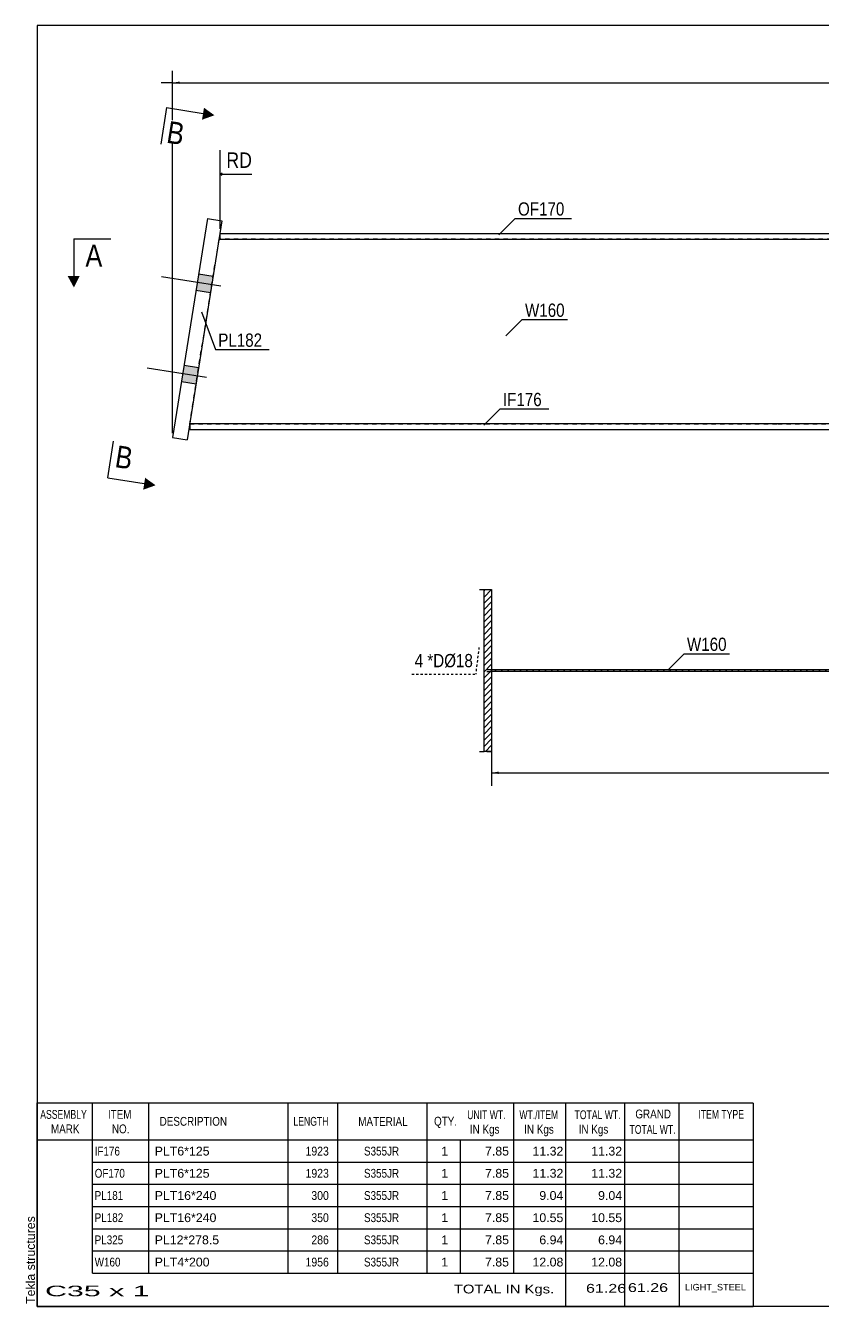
# Model space of a CAD drawing. Header units: millimetres. Extents: x -231 to 171, y -191 to 86.
# Drawn here: x -231.1 to -58.7, y -190.9 to 86.2 of the extents above; entities that cross this region are included whole.
import ezdxf

# ---------------------------------------------------------------- set-up
doc = ezdxf.new("R2010")
doc.units = ezdxf.units.MM
doc.linetypes.add('DXK_LINE_DOT1', pattern=[1.8814, 0.9407, -0.9407])
doc.linetypes.add('DXK_LINE_DOT4', pattern=[0.9408, 0.4704, -0.4704])
doc.styles.add('Arial', font='ARIAL.TTF', dxfattribs={"height": 0.2})
doc.styles.add('Arial Narrow', font='ARIALN.TTF', dxfattribs={"height": 0.2})

# ---------------------------------------------------------------- blocks, each defined once
blk = doc.blocks.new('Unknown-623535947-1209')
at = {"color": 5, "linetype": 'Continuous'}
for p, q in [((171.45, 86.17), (-228.55, 86.17)), ((-228.55, 86.17), (-228.55, -190.83)), ((171.45, -190.83), (171.45, 86.17)), ((-228.55, -190.83), (171.45, -190.83))]:
    blk.add_line(p, q, dxfattribs=at)
at = {"color": 174, "linetype": 'Continuous', "style": 'Arial'}
blk.add_text('Tekla structures', height=1.9102, rotation=90, dxfattribs=at).set_placement((-229.05, -190.33))
blk = doc.blocks.new('Part-623535947-1439 - 1429')
at = {"color": 7, "linetype": 'DXK_LINE_DOT1'}
for p, q in [((-195.57, 0), (-189.2, 40)), ((-68.42, 40), (-189.05, 40)), ((121.99, 40), (-68.32, 40)), ((121.99, 40), (115.63, 0)), ((-195.57, 0), (-68.42, 0)), ((-68.32, 0), (115.47, 0))]:
    blk.add_line(p, q, dxfattribs=at)
at = {"color": 2, "linetype": 'Continuous'}
for p, q in [((-189.05, 40), (-189.2, 40)), ((115.47, 0), (115.63, 0))]:
    blk.add_line(p, q, dxfattribs=at)
blk = doc.blocks.new('Bolt-623535947-1433 - 1429')
at = {"linetype": 'Continuous'}
for points in [[(-193.65, 32.4), (-194.22, 28.85), (-191.06, 28.35), (-190.49, 31.9)], [(-193.65, 32.4), (-194.22, 28.85), (-191.06, 28.35), (-190.49, 31.9)], [(-196.79, 12.65), (-197.36, 9.1), (-194.2, 8.59), (-193.63, 12.15)], [(-196.79, 12.65), (-197.36, 9.1), (-194.2, 8.59), (-193.63, 12.15)]]:
    blk.add_hatch(color=3, dxfattribs=at).paths.add_polyline_path(points)
at = {"color": 3, "linetype": 'Continuous'}
for p, q in [((-188.8, 29.81), (-201.64, 31.85)), ((-188.8, 29.81), (-201.64, 31.85)), ((-190.49, 31.9), (-193.65, 32.4)), ((-190.49, 31.9), (-193.65, 32.4)), ((-191.06, 28.35), (-194.22, 28.85)), ((-191.06, 28.35), (-194.22, 28.85)), ((-191.94, 10.06), (-204.78, 12.1)), ((-191.94, 10.06), (-204.78, 12.1)), ((-193.63, 12.15), (-196.79, 12.65)), ((-193.63, 12.15), (-196.79, 12.65)), ((-194.2, 8.59), (-197.36, 9.1)), ((-194.2, 8.59), (-197.36, 9.1))]:
    blk.add_line(p, q, dxfattribs=at)
blk = doc.blocks.new('Part-623535947-1483 - 1429')
at = {"color": 2, "linetype": 'Continuous'}
for p, q in [((-191.74, 44.45), (-199.27, -2.95)), ((-191.74, 44.45), (-188.58, 43.95)), ((-188.58, 43.95), (-196.11, -3.45)), ((-199.27, -2.95), (-196.11, -3.45))]:
    blk.add_line(p, q, dxfattribs=at)
blk = doc.blocks.new('Part-623535947-1510 - 1429')
at = {"color": 2, "linetype": 'Continuous'}
for p, q in [((-68.42, 0), (-195.57, 0)), ((-195.57, 0), (-195.57, -1.2)), ((115.47, 0), (-68.32, 0)), ((115.47, -1), (115.47, 0)), ((-195.57, -1.2), (-68.42, -1.2)), ((-68.32, -1.2), (115.43, -1.2))]:
    blk.add_line(p, q, dxfattribs=at)
at = {"color": 7, "linetype": 'DXK_LINE_DOT1'}
for p, q in [((115.43, -1.2), (115.47, -1.2)), ((115.47, -1.2), (115.47, -1))]:
    blk.add_line(p, q, dxfattribs=at)
blk = doc.blocks.new('Part-623535947-1532 - 1429')
at = {"color": 7, "linetype": 'DXK_LINE_DOT1'}
for q in [(-189.01, 41.2), (-189.05, 41)]:
    blk.add_line((-189.05, 41.2), q, dxfattribs=at)
at = {"color": 2, "linetype": 'Continuous'}
for p, q in [((-189.05, 41), (-189.05, 40)), ((-189.05, 40), (-68.42, 40)), ((-189.01, 41.2), (-68.42, 41.2)), ((-68.32, 41.2), (121.99, 41.2)), ((-68.32, 40), (121.99, 40)), ((121.99, 40), (121.99, 41.2))]:
    blk.add_line(p, q, dxfattribs=at)
blk = doc.blocks.new('Part-623535947-1305 - 1282')
at = {"linetype": 'Continuous'}
h = blk.add_hatch(dxfattribs=at)
h.set_pattern_fill('', scale=0.3, style=0, pattern_type=0)
h.set_pattern_definition([(45, (62.1211, -53.1055), (-0.673519, 0.673519), [])])
h.paths.add_polyline_path([(62.12, -53.51), (62.12, -53.11), (-130.26, -53.11), (-130.26, -53.51)])
at = {"color": 7, "linetype": 'DXK_LINE_DOT1'}
for p, q in [((-131.27, -53.11), (-130.26, -53.11)), ((-131.27, -53.51), (-130.26, -53.51)), ((61.11, -53.11), (62.12, -53.11)), ((61.11, -53.51), (62.12, -53.51))]:
    blk.add_line(p, q, dxfattribs=at)
at = {"color": 2, "linetype": 'Continuous'}
for p, q in [((-130.26, -53.51), (-130.26, -53.11)), ((-130.26, -53.11), (62.12, -53.11)), ((62.12, -53.51), (-130.26, -53.51)), ((62.12, -53.11), (62.12, -53.51))]:
    blk.add_line(p, q, dxfattribs=at)
blk = doc.blocks.new('Part-623535947-1328 - 1282')
at = {"linetype": 'Continuous'}
h = blk.add_hatch(dxfattribs=at)
h.set_pattern_fill('', scale=0.3, style=0, pattern_type=0)
h.set_pattern_definition([(45, (-130.264, -35.8055), (-0.67352, 0.67352), [])])
h.paths.add_polyline_path([(-130.26, -70.81), (-130.26, -35.81), (-131.88, -35.81), (-131.88, -70.81)])
at = {"color": 2, "linetype": 'Continuous'}
for p, q in [((-132.89, -35.81), (-131.88, -35.81)), ((-131.88, -70.81), (-131.88, -35.81)), ((-131.88, -35.81), (-130.26, -35.81)), ((-130.26, -35.81), (-130.26, -70.81)), ((-132.89, -70.81), (-131.88, -70.81)), ((-130.26, -70.81), (-131.88, -70.81))]:
    blk.add_line(p, q, dxfattribs=at)
at = {"color": 7, "linetype": 'DXK_LINE_DOT1'}
for p, q in [((-131.27, -35.81), (-130.26, -35.81)), ((-131.27, -70.81), (-130.26, -70.81))]:
    blk.add_line(p, q, dxfattribs=at)
blk = doc.blocks.new('StraightDimension-623535947-1609 - 1429')
at = {"linetype": 'Continuous'}
for points in [[(-197.77, 73.57), (-199.27, 73.82), (-197.77, 74.07)], [(124.27, 74.07), (125.77, 73.82), (124.27, 73.57)]]:
    blk.add_hatch(color=4, dxfattribs=at).paths.add_polyline_path(points)
at = {"color": 4, "linetype": 'Continuous'}
for p, q in [((-199.27, -1.95), (-199.27, 76.42)), ((125.77, 44.45), (125.77, 76.42)), ((-199.27, 73.82), (-201.77, 73.82)), ((-199.27, 73.82), (125.77, 73.82)), ((125.77, 73.82), (128.27, 73.82))]:
    blk.add_line(p, q, dxfattribs=at)
at = {"color": 0}
blk.add_wipeout([(-31.78, 73.97), (-31.78, 78.87), (-41.72, 78.87), (-41.72, 73.97)], dxfattribs=at)
at = {"color": 4, "style": 'Arial Narrow'}
blk.add_text('1993', height=3.34, dxfattribs=at).set_placement((-41.02, 74.67))
blk = doc.blocks.new('StraightDimension-623535947-2162 - 1429')
at = {"linetype": 'Continuous'}
blk.add_hatch(color=4, dxfattribs=at).paths.add_polyline_path([(59.03, 53.35), (60.53, 53.1), (59.03, 52.85)])
at = {"color": 4, "linetype": 'Continuous'}
for p, q in [((60.53, 26.25), (60.53, 58.35)), ((48.88, 53.1), (60.53, 53.1))]:
    blk.add_line(p, q, dxfattribs=at)
at = {"color": 0, "linetype": 'Continuous'}
blk.add_wipeout([(-181.39, 54.7), (-181.39, 59.6), (-188.33, 59.6), (-188.33, 54.7)], dxfattribs=at)
at = {"color": 4, "linetype": 'Continuous'}
for p, q in [((-189.01, 42.2), (-189.01, 59.25)), ((-188.51, 54.25), (-189.01, 54)), ((-188.51, 53.75), (-189.01, 54)), ((-182.09, 54), (-189.01, 54))]:
    blk.add_line(p, q, dxfattribs=at)
at = {"color": 4, "linetype": 'Continuous', "style": 'Arial Narrow'}
blk.add_text('RD', height=3.34, dxfattribs=at).set_placement((-187.63, 55.4))
at = {"color": 0}
blk.add_wipeout([(59.67, 54.15), (59.67, 59.05), (49.74, 59.05), (49.74, 54.15)], dxfattribs=at)
at = {"color": 4, "style": 'Arial Narrow'}
blk.add_text('1616', height=3.34, dxfattribs=at).set_placement((50.44, 54.85))
blk = doc.blocks.new('StraightDimension-623535947-1983 - 1282')
at = {"linetype": 'Continuous'}
for points in [[(-128.76, -75.7), (-130.26, -75.45), (-128.76, -75.2)], [(26.67, -75.2), (28.17, -75.45), (26.67, -75.7)]]:
    blk.add_hatch(color=4, dxfattribs=at).paths.add_polyline_path(points)
at = {"color": 4, "linetype": 'Continuous'}
for p, q in [((28.17, -32.86), (28.17, -78.25)), ((-130.26, -69.31), (-130.26, -78.25)), ((-130.26, -75.45), (28.17, -75.45))]:
    blk.add_line(p, q, dxfattribs=at)
at = {"color": 0}
blk.add_wipeout([(-46.08, -75.3), (-46.08, -70.4), (-56.01, -70.4), (-56.01, -75.3)], dxfattribs=at)
at = {"color": 4, "style": 'Arial Narrow'}
blk.add_text('1584', height=3.34, dxfattribs=at).set_placement((-55.31, -74.6))
blk = doc.blocks.new('CBS_BOM-623535947-2462')
at = {"color": 7, "linetype": 'Continuous'}
for p, q in [((-228.58, -154.86), (-228.58, -146.86)), ((-228.58, -146.86), (-73.66, -146.86)), ((-216.58, -154.86), (-216.58, -146.86)), ((-204.39, -154.86), (-204.39, -146.86)), ((-174.23, -154.86), (-174.23, -146.86)), ((-163.55, -154.86), (-163.55, -146.86)), ((-144.23, -154.86), (-144.23, -146.86)), ((-125.43, -154.86), (-125.43, -146.86)), ((-114.22, -154.86), (-114.22, -146.86)), ((-101.43, -154.86), (-101.43, -146.86)), ((-89.68, -154.86), (-89.68, -146.86)), ((-73.66, -146.87), (-73.66, -154.85)), ((-228.58, -154.86), (-73.66, -154.86)), ((-228.58, -159.66), (-228.58, -154.86)), ((-216.58, -159.66), (-216.58, -154.86)), ((-204.39, -159.66), (-204.39, -154.86)), ((-174.23, -159.66), (-174.23, -154.86)), ((-163.55, -159.66), (-163.55, -154.86)), ((-144.23, -159.66), (-144.23, -154.86)), ((-136.97, -159.66), (-136.97, -154.86)), ((-125.43, -159.66), (-125.43, -154.86)), ((-114.22, -159.66), (-114.22, -154.86)), ((-101.43, -159.66), (-101.43, -154.86)), ((-89.66, -159.66), (-89.66, -154.86)), ((-73.66, -154.87), (-73.66, -159.66)), ((-228.58, -164.46), (-228.58, -159.66)), ((-216.58, -159.66), (-73.66, -159.66)), ((-216.58, -164.46), (-216.58, -159.66)), ((-204.39, -164.46), (-204.39, -159.66)), ((-174.23, -164.46), (-174.23, -159.66)), ((-163.55, -164.46), (-163.55, -159.66)), ((-144.23, -164.46), (-144.23, -159.66)), ((-136.97, -164.46), (-136.97, -159.66)), ((-125.43, -164.46), (-125.43, -159.66)), ((-114.22, -164.46), (-114.22, -159.66)), ((-101.43, -164.46), (-101.43, -159.66)), ((-89.66, -164.46), (-89.66, -159.66)), ((-73.66, -159.67), (-73.66, -164.46)), ((-228.58, -169.26), (-228.58, -164.46)), ((-216.58, -164.46), (-73.66, -164.46)), ((-216.58, -169.26), (-216.58, -164.46)), ((-204.39, -169.26), (-204.39, -164.46)), ((-174.23, -169.26), (-174.23, -164.46)), ((-163.55, -169.26), (-163.55, -164.46)), ((-144.23, -169.26), (-144.23, -164.46)), ((-136.97, -169.26), (-136.97, -164.46)), ((-125.43, -169.26), (-125.43, -164.46)), ((-114.22, -169.26), (-114.22, -164.46)), ((-101.43, -169.26), (-101.43, -164.46)), ((-89.66, -169.26), (-89.66, -164.46)), ((-73.66, -164.47), (-73.66, -169.26)), ((-228.58, -174.06), (-228.58, -169.26)), ((-216.58, -169.26), (-73.66, -169.26)), ((-216.58, -174.06), (-216.58, -169.26)), ((-204.39, -174.06), (-204.39, -169.26)), ((-174.23, -174.06), (-174.23, -169.26)), ((-163.55, -174.06), (-163.55, -169.26)), ((-144.23, -174.06), (-144.23, -169.26)), ((-136.97, -174.06), (-136.97, -169.26)), ((-125.43, -174.06), (-125.43, -169.26)), ((-114.22, -174.06), (-114.22, -169.26)), ((-101.43, -174.06), (-101.43, -169.26)), ((-89.66, -174.06), (-89.66, -169.26)), ((-73.66, -169.27), (-73.66, -174.06)), ((-228.58, -178.86), (-228.58, -174.06)), ((-216.58, -174.06), (-73.66, -174.06)), ((-216.58, -178.86), (-216.58, -174.06)), ((-204.39, -178.86), (-204.39, -174.06)), ((-174.23, -178.86), (-174.23, -174.06)), ((-163.55, -178.86), (-163.55, -174.06)), ((-144.23, -178.86), (-144.23, -174.06)), ((-136.97, -178.86), (-136.97, -174.06)), ((-125.43, -178.86), (-125.43, -174.06)), ((-114.22, -178.86), (-114.22, -174.06)), ((-101.43, -178.86), (-101.43, -174.06)), ((-89.66, -178.86), (-89.66, -174.06)), ((-73.66, -174.07), (-73.66, -178.86)), ((-228.58, -183.66), (-228.58, -178.86)), ((-216.58, -178.86), (-73.66, -178.86)), ((-216.58, -183.66), (-216.58, -178.86)), ((-204.39, -183.66), (-204.39, -178.86)), ((-174.23, -183.66), (-174.23, -178.86)), ((-163.55, -183.66), (-163.55, -178.86)), ((-144.23, -183.66), (-144.23, -178.86)), ((-136.97, -183.66), (-136.97, -178.86)), ((-125.43, -183.66), (-125.43, -178.86)), ((-114.22, -183.66), (-114.22, -178.86)), ((-101.43, -183.66), (-101.43, -178.86)), ((-89.66, -183.66), (-89.66, -178.86)), ((-73.66, -178.87), (-73.66, -183.66)), ((-228.58, -190.86), (-228.58, -183.68)), ((-216.58, -183.66), (-73.66, -183.66)), ((-114.22, -190.86), (-114.22, -183.68)), ((-101.43, -190.86), (-101.43, -183.68)), ((-89.63, -190.86), (-89.63, -183.68)), ((-73.66, -183.66), (-73.66, -190.86)), ((-228.58, -190.86), (-73.66, -190.86))]:
    blk.add_line(p, q, dxfattribs=at)
at = {"color": 3, "linetype": 'Continuous', "style": 'Arial'}
for s, height, width, p in [('ASSEMBLY', 1.91, 0.7, (-227.9, -150.29)), ('ITEM', 1.91, 0.8, (-213.25, -150.29)), ('UNIT WT.', 1.91, 0.7, (-135.54, -150.36)), ('WT./ITEM', 1.91, 0.7, (-124.25, -150.36)), ('TOTAL WT.', 1.91, 0.7, (-112.31, -150.36)), ('GRAND', 1.91, 0.8, (-99.16, -150.2)), ('ITEM TYPE', 1.91, 0.7, (-85.52, -150.28)), ('MARK', 1.91, 0.8, (-225.58, -153.42)), ('NO.', 1.91, 0.8, (-212.4, -153.42)), ('DESCRIPTION', 1.9102, 0.8, (-202.07, -151.79)), ('LENGTH', 1.91, 0.7, (-173.12, -151.79)), ('MATERIAL', 1.91, 0.8, (-159.1, -151.84)), ('QTY.', 1.91, 0.8, (-142.71, -151.76)), ('IN Kgs', 1.91, 0.8, (-134.96, -153.5)), ('IN Kgs', 1.91, 0.8, (-123.21, -153.5)), ('IN Kgs', 1.91, 0.8, (-111.42, -153.5)), ('TOTAL WT.', 1.91, 0.7, (-100.42, -153.54))]:
    blk.add_text(s, height=height, dxfattribs=dict(at, width=width)).set_placement(p)
at = {"color": 7, "linetype": 'Continuous', "style": 'Arial'}
for s, width, p in [('IF176', 0.8, (-216.12, -158.23)), ('1923', 0.85, (-170.51, -158.23)), ('S355JR', 0.8, (-157.86, -158.23)), ('OF170', 0.8, (-216.12, -163.03)), ('1923', 0.85, (-170.51, -163.03)), ('S355JR', 0.8, (-157.86, -163.03)), ('PL181', 0.8, (-216.12, -167.83)), ('300', 0.85, (-169.25, -167.83)), ('S355JR', 0.8, (-157.86, -167.83)), ('PL182', 0.8, (-216.12, -172.63)), ('350', 0.85, (-169.25, -172.63)), ('S355JR', 0.8, (-157.86, -172.63)), ('PL325', 0.8, (-216.12, -177.43)), ('286', 0.85, (-169.25, -177.43)), ('S355JR', 0.8, (-157.86, -177.43)), ('W160', 0.8, (-216.12, -182.23)), ('1956', 0.85, (-170.51, -182.23)), ('S355JR', 0.8, (-157.86, -182.23))]:
    blk.add_text(s, height=1.91, dxfattribs=dict(at, width=width)).set_placement(p)
for s, p in [('PLT6*125', (-203.14, -158.23)), ('1', (-141.14, -158.23)), ('7.85', (-131.68, -158.23)), ('11.32', (-121.41, -158.23)), ('11.32', (-108.7, -158.23)), ('PLT6*125', (-203.14, -163.03)), ('1', (-141.14, -163.03)), ('7.85', (-131.68, -163.03)), ('11.32', (-121.41, -163.03)), ('11.32', (-108.7, -163.03)), ('PLT16*240', (-203.14, -167.83)), ('1', (-141.14, -167.83)), ('7.85', (-131.68, -167.83)), ('9.04', (-119.93, -167.83)), ('9.04', (-107.22, -167.83)), ('PLT16*240', (-203.14, -172.63)), ('1', (-141.14, -172.63)), ('7.85', (-131.68, -172.63)), ('10.55', (-121.41, -172.63)), ('10.55', (-108.7, -172.63)), ('PL12*278.5', (-203.14, -177.43)), ('1', (-141.14, -177.43)), ('7.85', (-131.68, -177.43)), ('6.94', (-119.93, -177.43)), ('6.94', (-107.22, -177.43)), ('PLT4*200', (-203.14, -182.23)), ('1', (-141.14, -182.23)), ('7.85', (-131.68, -182.23)), ('12.08', (-121.41, -182.23)), ('12.08', (-108.7, -182.23))]:
    blk.add_text(s, height=1.91, dxfattribs=at).set_placement(p)
at = {"color": 6, "linetype": 'Continuous', "style": 'Arial'}
for s, height, width, p in [('C35 x 1', 2.292, 2.05, (-226.86, -188.67)), ('TOTAL IN Kgs.', 1.9102, 1.2, (-138.42, -188.06)), ('61.26', 1.91, 1.3, (-109.83, -187.91)), ('61.26', 1.91, 1.3, (-100.76, -187.75))]:
    blk.add_text(s, height=height, dxfattribs=dict(at, width=width)).set_placement(p)
blk.add_text('LIGHT_STEEL', height=1.4135, dxfattribs=at).set_placement((-88.41, -187.41))
blk = doc.blocks.new('Mark-623535947-1435 - 1429')
at = {"color": 0}
blk.add_wipeout([(-114.44, 23.18), (-114.44, 26.18), (-123.03, 26.18), (-123.03, 23.18)], dxfattribs=at)
blk.add_wipeout([(-114.44, 23.18), (-114.44, 26.18), (-123.03, 26.18), (-123.03, 23.18)], dxfattribs=at)
at = {"color": 7, "linetype": 'Continuous'}
for p, q in [((-127.16, 19.04), (-123.63, 22.58)), ((-123.63, 22.58), (-113.84, 22.58))]:
    blk.add_line(p, q, dxfattribs=at)
at = {"color": 3, "style": 'Arial Narrow'}
blk.add_text('W160', height=2.863, dxfattribs=at).set_placement((-123.03, 23.18))
blk = doc.blocks.new('Mark-623535947-1479 - 1429')
at = {"color": 0}
blk.add_wipeout([(-179.89, 16.71), (-179.89, 19.71), (-189.39, 19.71), (-189.39, 16.71)], dxfattribs=at)
blk.add_wipeout([(-179.89, 16.71), (-179.89, 19.71), (-189.39, 19.71), (-189.39, 16.71)], dxfattribs=at)
at = {"color": 7, "linetype": 'Continuous'}
for p, q in [((-193.03, 24.29), (-189.99, 16.11)), ((-189.99, 16.11), (-178.39, 16.11))]:
    blk.add_line(p, q, dxfattribs=at)
at = {"color": 3, "style": 'Arial Narrow'}
blk.add_text('PL182', height=2.863, dxfattribs=at).set_placement((-189.39, 16.71))
blk = doc.blocks.new('Mark-623535947-1506 - 1429')
at = {"color": 0}
blk.add_wipeout([(-119.4, 3.87), (-119.4, 6.87), (-127.81, 6.87), (-127.81, 3.87)], dxfattribs=at)
blk.add_wipeout([(-119.4, 3.87), (-119.4, 6.87), (-127.81, 6.87), (-127.81, 3.87)], dxfattribs=at)
at = {"color": 7, "linetype": 'Continuous'}
for p, q in [((-131.95, -0.26), (-128.41, 3.27)), ((-128.41, 3.27), (-117.9, 3.27))]:
    blk.add_line(p, q, dxfattribs=at)
at = {"color": 3, "style": 'Arial Narrow'}
blk.add_text('IF176', height=2.863, dxfattribs=at).set_placement((-127.81, 3.87))
blk = doc.blocks.new('Mark-623535947-1528 - 1429')
at = {"color": 0}
blk.add_wipeout([(-114.5, 45.08), (-114.5, 48.08), (-124.55, 48.08), (-124.55, 45.08)], dxfattribs=at)
blk.add_wipeout([(-114.5, 45.08), (-114.5, 48.08), (-124.55, 48.08), (-124.55, 45.08)], dxfattribs=at)
at = {"color": 7, "linetype": 'Continuous'}
for p, q in [((-128.69, 40.94), (-125.15, 44.48)), ((-125.15, 44.48), (-113, 44.48))]:
    blk.add_line(p, q, dxfattribs=at)
at = {"color": 3, "style": 'Arial Narrow'}
blk.add_text('OF170', height=2.863, dxfattribs=at).set_placement((-124.55, 45.08))
blk = doc.blocks.new('SectionMark-623535947-1642 - 1429')
at = {"linetype": 'Continuous'}
for points in [[(-192.48, 68.41), (-190.21, 66.78), (-192.9, 65.82)], [(-205.21, -11.63), (-202.94, -13.25), (-205.62, -14.22)]]:
    blk.add_hatch(color=30, dxfattribs=at).paths.add_polyline_path(points)
at = {"color": 30, "linetype": 'Continuous'}
blk.add_line((-213.31, -11.61), (-205.41, -12.86), dxfattribs=at)
at = {"color": 0, "linetype": 'Continuous'}
for points in [[(-197.16, 60.3), (-196.38, 65.23), (-199.99, 65.81), (-200.77, 60.87)], [(-208.32, -9.87), (-207.54, -4.93), (-211.14, -4.36), (-211.93, -9.29)]]:
    blk.add_wipeout(points, dxfattribs=at)
at = {"color": 30, "linetype": 'Continuous'}
for p, q in [((-200.58, 68.43), (-201.84, 60.53)), ((-200.58, 68.43), (-192.68, 67.18)), ((-213.31, -11.61), (-212.05, -3.71))]:
    blk.add_line(p, q, dxfattribs=at)
at = {"color": 6, "linetype": 'Continuous', "style": 'Arial Narrow'}
for p in [(-200.77, 60.87), (-211.93, -9.29)]:
    blk.add_text('B', height=4.77, rotation=-9.0355, dxfattribs=at).set_placement(p)
blk = doc.blocks.new('SectionMark-623535947-1644 - 1429')
at = {"linetype": 'Continuous'}
for points in [[(-219.37, 32.04), (-220.62, 29.54), (-221.99, 32.04)], [(161.78, 32.04), (160.53, 29.54), (159.16, 32.04)]]:
    blk.add_hatch(color=30, dxfattribs=at).paths.add_polyline_path(points)
at = {"color": 30, "linetype": 'Continuous'}
for p, q in [((-220.62, 40.04), (-220.62, 32.04)), ((160.53, 40.04), (160.53, 32.04))]:
    blk.add_line(p, q, dxfattribs=at)
at = {"color": 0, "linetype": 'Continuous'}
for points in [[(-214.46, 34.04), (-214.46, 39.04), (-218.12, 39.04), (-218.12, 34.04)], [(158.03, 34.04), (158.03, 39.04), (154.38, 39.04), (154.38, 34.04)]]:
    blk.add_wipeout(points, dxfattribs=at)
at = {"color": 30, "linetype": 'Continuous'}
for p, q in [((-220.62, 40.04), (-212.62, 40.04)), ((160.53, 40.04), (152.53, 40.04))]:
    blk.add_line(p, q, dxfattribs=at)
at = {"color": 6, "linetype": 'Continuous', "style": 'Arial Narrow'}
for p in [(-218.12, 34.04), (154.38, 34.04)]:
    blk.add_text('A', height=4.77, dxfattribs=at).set_placement(p)
blk = doc.blocks.new('Mark-623535947-1907 - 1282')
at = {"color": 7, "linetype": 'DXK_LINE_DOT4'}
blk.add_line((-147.49, -54.11), (-133.7, -54.11), dxfattribs=at)
at = {"color": 0}
blk.add_wipeout([(-145.06, -52.61), (-145.06, -49.61), (-146.89, -49.61), (-146.89, -52.61)], dxfattribs=at)
blk.add_wipeout([(-145.06, -52.61), (-145.06, -49.61), (-146.89, -49.61), (-146.89, -52.61)], dxfattribs=at)
blk.add_wipeout([(-140.51, -52.61), (-140.51, -49.61), (-144.16, -49.61), (-144.16, -52.61)], dxfattribs=at)
blk.add_wipeout([(-140.51, -52.61), (-140.51, -49.61), (-144.16, -49.61), (-144.16, -52.61)], dxfattribs=at)
at = {"color": 3, "style": 'Arial Narrow'}
blk.add_text('4', height=2.86, dxfattribs=at).set_placement((-146.89, -52.61))
at = {"color": 0}
blk.add_wipeout([(-134.3, -52.61), (-134.3, -49.61), (-140.51, -49.61), (-140.51, -52.61)], dxfattribs=at)
blk.add_wipeout([(-134.3, -52.61), (-134.3, -49.61), (-140.51, -49.61), (-140.51, -52.61)], dxfattribs=at)
at = {"color": 7, "linetype": 'DXK_LINE_DOT4'}
blk.add_line((-132.99, -48.31), (-133.7, -54.11), dxfattribs=at)
at = {"color": 3, "style": 'Arial Narrow'}
for s, p in [('*D', (-144.16, -52.61)), ('Ø18', (-140.51, -52.61))]:
    blk.add_text(s, height=2.863, dxfattribs=at).set_placement(p)
blk = doc.blocks.new('Mark-623535947-1300 - 1282')
at = {"color": 0}
blk.add_wipeout([(-79.41, -49.08), (-79.41, -46.08), (-88, -46.08), (-88, -49.08)], dxfattribs=at)
blk.add_wipeout([(-79.41, -49.08), (-79.41, -46.08), (-88, -46.08), (-88, -49.08)], dxfattribs=at)
at = {"color": 7, "linetype": 'Continuous'}
for p, q in [((-92.13, -53.22), (-88.6, -49.68)), ((-88.6, -49.68), (-78.81, -49.68))]:
    blk.add_line(p, q, dxfattribs=at)
at = {"color": 3, "style": 'Arial Narrow'}
blk.add_text('W160', height=2.863, dxfattribs=at).set_placement((-88, -49.08))

msp = doc.modelspace()

# ---------------------------------------------------------------- block references
for name in ['Unknown-623535947-1209', 'Part-623535947-1483 - 1429', 'Part-623535947-1439 - 1429', 'Part-623535947-1532 - 1429', 'Bolt-623535947-1433 - 1429', 'Part-623535947-1510 - 1429', 'Part-623535947-1328 - 1282', 'Part-623535947-1305 - 1282', 'CBS_BOM-623535947-2462']:
    msp.add_blockref(name, (0, 0))

# ---------------------------------------------------------------- next in the draw order: block references
for name in ['StraightDimension-623535947-1609 - 1429', 'StraightDimension-623535947-1983 - 1282', 'Mark-623535947-1907 - 1282']:
    msp.add_blockref(name, (0, 0))

# ---------------------------------------------------------------- next in the draw order: block references
for name in ['StraightDimension-623535947-2162 - 1429', 'Mark-623535947-1479 - 1429', 'Mark-623535947-1506 - 1429', 'Mark-623535947-1300 - 1282']:
    msp.add_blockref(name, (0, 0))

# ---------------------------------------------------------------- next in the draw order: block references
for name in ['SectionMark-623535947-1642 - 1429', 'Mark-623535947-1528 - 1429', 'Mark-623535947-1435 - 1429']:
    msp.add_blockref(name, (0, 0))

# ---------------------------------------------------------------- next in the draw order: block references
msp.add_blockref('SectionMark-623535947-1644 - 1429', (0, 0))

doc.saveas('drawing.dxf')
